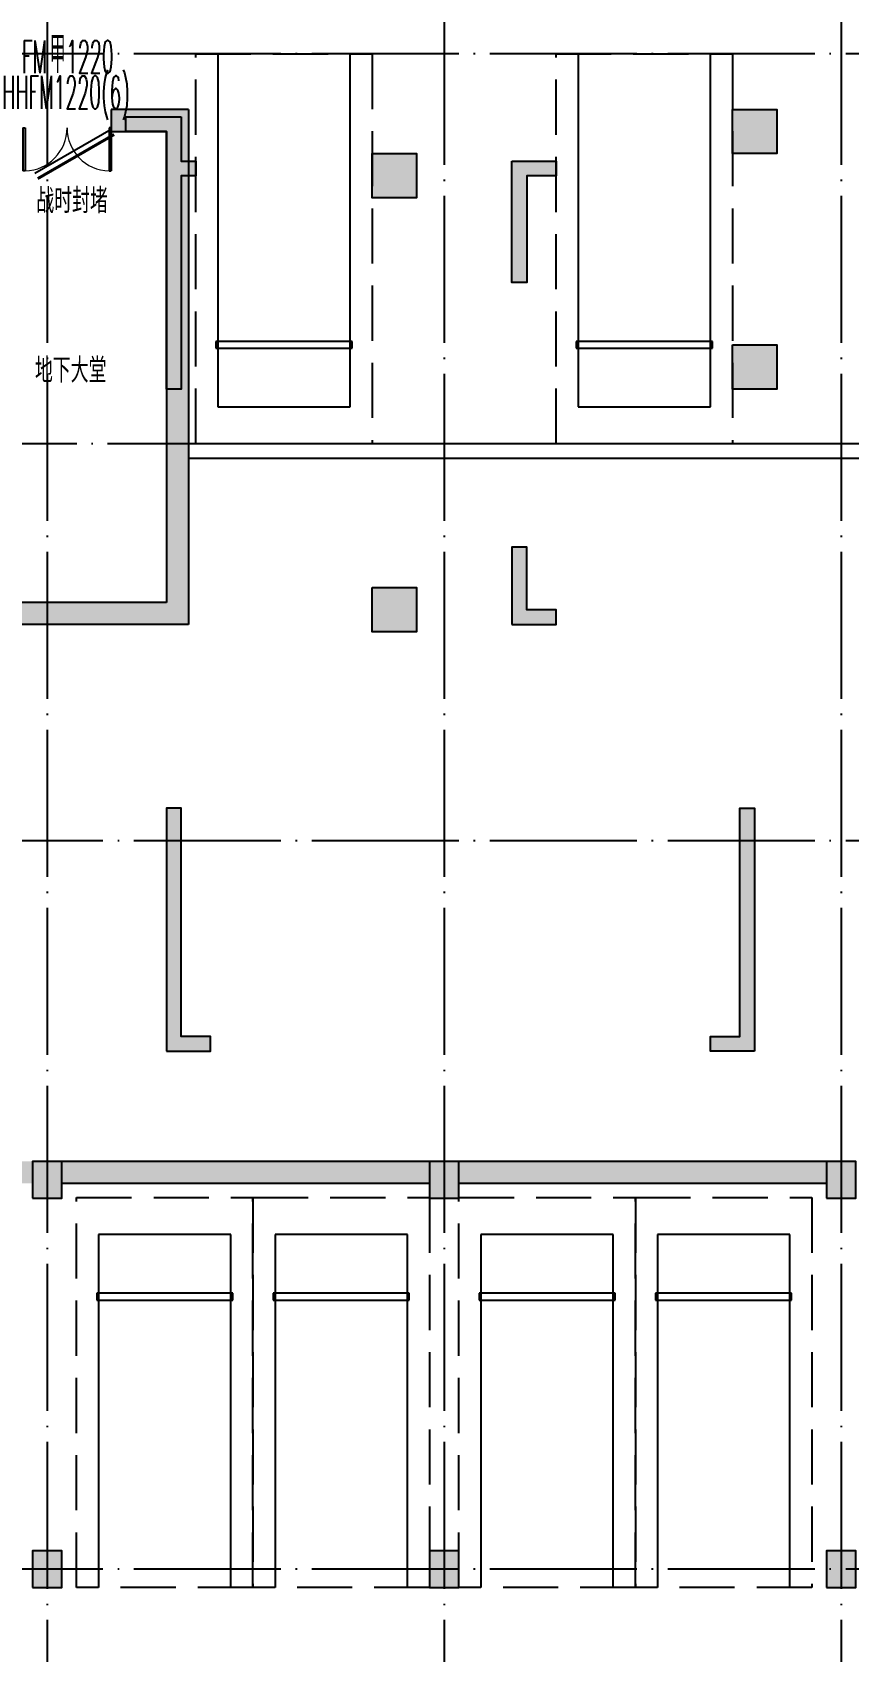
# Model space of a CAD drawing. Header units: millimetres. Extents: x 1337745 to 1642153, y -192803 to 266425.
# Drawn here: x 1427647 to 1438747, y 165077 to 187090 of the extents above; entities that cross this region are included whole.
import ezdxf

# ---------------------------------------------------------------- set-up
doc = ezdxf.new("R2010")
doc.units = ezdxf.units.MM
doc.header["$LTSCALE"] = 1000
doc.header["$MEASUREMENT"] = 0
doc.linetypes.add('__附着_A09-停车位、行车流线模块_TEN24RUY_设计区$0$DASH', pattern=[0.35, 0.25, -0.1])
doc.linetypes.add('DOTE', pattern=[2.4200000000000004, 2, -0.2, 0.02, -0.2])
for name, color, linetype in [('__附着_A09-停车位、行车流线模块_TEN24RUY_设计区$0$STD-PARK', 103, '__附着_A09-停车位、行车流线模块_TEN24RUY_设计区$0$DASH'), ('A-PUB_HATCH', 8, 'Continuous'), ('COLUMN', 2, 'Continuous'), ('DOOR_FIRE', 4, 'Continuous'), ('DOOR_FIRE_TEXT', 7, 'Continuous'), ('DOTE', 16, 'DOTE'), ('PUB_HATCH', 8, 'Continuous'), ('PUB_TEXT', 7, 'Continuous'), ('WALL', 2, 'Continuous'), ('WINDOW', 4, 'Continuous'), ('WINDOW_TEXT', 7, 'Continuous'), ('剪力墙', 6, 'Continuous'), ('砖墙', 30, 'Continuous')]:
    doc.layers.add(name, color=color, linetype=linetype)
doc.styles.add('_TCH_WINDOW', font='SIMPLEX.shx', dxfattribs={"width": 0.6, "height": 3.5, "bigfont": 'GBCBIG.shx'})
doc.styles.get("Standard").update_dxf_attribs({"font": 'GBENOR', "bigfont": 'GBCBIG'})

# ---------------------------------------------------------------- blocks, each defined once
blk = doc.blocks.new('A$C77EF6705')
at = {"layer": 'A-PUB_HATCH'}
h = blk.add_hatch(color=256, dxfattribs=at)
h.dxf.hatch_style = 1
h.paths.add_polyline_path([(25800.00075628189, 11400.22121857246), (26400.00075628189, 11400.22121857246), (26400.00075628189, 10800.22121857246), (25800.00075628189, 10800.22121857246)])
h.paths.add_polyline_path([(25800.00075628189, 14600.22121857241), (26400.00075628189, 14600.22121857241), (26400.00075628189, 14000.22121857241), (25800.00075628189, 14000.22121857241)])
h.paths.add_polyline_path([(20900.00075629214, 8100.221218572697), (21500.00075629214, 8100.221218572697), (21500.00075629214, 7500.221218572697), (20900.00075629214, 7500.221218572697)])
h.paths.add_polyline_path([(20900.00075625489, 14000.22121871647), (21500.00075625489, 14000.22121871647), (21500.00075625489, 13400.22121871647), (20900.00075625489, 13400.22121871647)])
h.paths.add_polyline_path([(15050.00075626606, 12500.22121857206), (15650.00075626606, 12500.22121857206), (15650.00075626606, 11900.22121857206), (15050.00075626606, 11900.22121857206)])
h.paths.add_polyline_path([(15050.00075626606, 14600.22121857136), (15650.00075626606, 14600.22121857136), (15650.00075626606, 14000.22121857136), (15050.00075626606, 14000.22121857136)])
h.paths.add_polyline_path([(26100.00075626513, 1800.221218428807), (25500.00075626513, 1800.221218428807), (25500.00075628748, 2000.221218577819), (25900.0007562642, 2000.2212185713), (25900.0007562642, 5100.2212185713), (26100.00075629028, 5100.221218568273)])
h.paths.add_polyline_path([(22800.00075625814, 7600.221218546852), (23400.00075625814, 7600.221218546852), (23400.00075623533, 7800.221218695864), (23000.00075625908, 7800.221218689345), (23000.00075625861, 8650.221218690043), (22800.00075623207, 8650.2212186869)])
h.paths.add_polyline_path([(18300.0007562642, 14500.22121857241), (18300.0007562642, 13900.22121857241), (18500.0007562642, 13900.22121857241), (18500.0007562642, 13700.22121857246), (18300.00075626653, 13700.22121857246), (18300.00075626653, 10800.22121857246), (18100.0007562656, 10800.22121857246), (18100.0007562656, 14300.22121857241), (17550.00075627211, 14300.22121857229), (17550.00075627165, 14500.22121857229)])
h.paths.add_polyline_path([(15350.00075626606, 7900.221218579623), (14100.00075626606, 7900.221218579623), (14100.00075626606, 6900.221218579623), (14300.00075626606, 6900.221218579623), (14300.00075626606, 7700.221218579623), (15350.00075626606, 7700.221218579623)])
h.paths.add_polyline_path([(14300.00076204445, 2000.212848133291), (14500.00076204445, 2000.212848133291), (14499.99339775555, 1800.205484211619), (14300.0007562805, 1800.205484211619), (14300.0007562805, 0.212846556561999), (13700.00075627444, 0.2128466249560006), (13700.00075629679, 200.2212185786921), (14100.00075626653, 200.2212185721146), (14100.0007562805, 2000.212848133291)])
h.paths.add_polyline_path([(18100.00075628096, 1800.221218428807), (18700.00075628096, 1800.221218428807), (18700.00075625861, 2000.221218577819), (18300.00075628189, 2000.2212185713), (18300.00075628189, 5100.2212185713), (18100.00075625582, 5100.221218568273)])
h.paths.add_polyline_path([(22800.00075625814, 13900.22121871501), (23400.00075628515, 13900.22121871501), (23400.00075626187, 13700.22121856594), (23000.00075625861, 13700.22121857246), (23000.00075625861, 12250.22121857246), (22800.00075623207, 12250.22121857561)])
at = {"layer": '剪力墙'}
for points in [[(25800.00075628189, 14600.22121857241), (26400.00075628189, 14600.22121857241), (26400.00075628189, 14000.22121857241), (25800.00075628189, 14000.22121857241)], [(18300.0007562642, 14500.22121857241), (18300.0007562642, 13900.22121857241), (18500.0007562642, 13900.22121857241), (18500.0007562642, 13700.22121857246), (18300.00075626653, 13700.22121857246), (18300.00075626653, 10800.22121857246), (18100.0007562656, 10800.22121857246), (18100.0007562656, 14300.22121857241), (17550.00075627211, 14300.22121857229), (17550.00075627165, 14500.22121857229)], [(20900.00075625489, 14000.22121871647), (21500.00075625489, 14000.22121871647), (21500.00075625489, 13400.22121871647), (20900.00075625489, 13400.22121871647)], [(22800.00075625814, 13900.22121871501), (23400.00075628515, 13900.22121871501), (23400.00075626187, 13700.22121856594), (23000.00075625861, 13700.22121857246), (23000.00075625861, 12250.22121857246), (22800.00075623207, 12250.22121857561)], [(25800.00075628189, 11400.22121857246), (26400.00075628189, 11400.22121857246), (26400.00075628189, 10800.22121857246), (25800.00075628189, 10800.22121857246)], [(22800.00075625814, 7600.221218546852), (23400.00075625814, 7600.221218546852), (23400.00075623533, 7800.221218695864), (23000.00075625908, 7800.221218689345), (23000.00075625861, 8650.221218690043), (22800.00075623207, 8650.2212186869)], [(20900.00075629214, 8100.221218572697), (21500.00075629214, 8100.221218572697), (21500.00075629214, 7500.221218572697), (20900.00075629214, 7500.221218572697)], [(18100.00075628096, 1800.221218428807), (18700.00075628096, 1800.221218428807), (18700.00075625861, 2000.221218577819), (18300.00075628189, 2000.2212185713), (18300.00075628189, 5100.2212185713), (18100.00075625582, 5100.221218568273)], [(26100.00075626513, 1800.221218428807), (25500.00075626513, 1800.221218428807), (25500.00075628748, 2000.221218577819), (25900.0007562642, 2000.2212185713), (25900.0007562642, 5100.2212185713), (26100.00075629028, 5100.221218568273)]]:
    blk.add_lwpolyline(points, close=True, dxfattribs=at)
blk = doc.blocks.new('__附着_A09-停车位、行车流线模块_TEN24RUY_设计区$0$停车位1')
at = {"layer": '__附着_A09-停车位、行车流线模块_TEN24RUY_设计区$0$STD-PARK', "linetype": '__附着_A09-停车位、行车流线模块_TEN24RUY_设计区$0$DASH', "ltscale": 3}
for p, q in [((-168810.1100814055, -21850.00776348927), (-171210.110081398, -21850.00776348857)), ((-171210.110081398, -21850.00776348857), (-171210.1100812564, -27150.00776348833)), ((-168810.1100812564, -27150.00776348857), (-168810.1100814055, -21850.00776348927)), ((-171210.1100812564, -27150.00776348833), (-168810.1100812564, -27150.00776348857))]:
    blk.add_line(p, q, dxfattribs=at)
at = {"layer": 'Defpoints', "color": 9, "linetype": 'ByBlock', "ltscale": 1200}
for p, q in [((-170910.1100819667, -26650.00776345271), (-170910.1100814055, -21850.00776345504)), ((-169110.1100814055, -21850.007763637), (-169110.1100819666, -26650.00776375062)), ((-170935.4455763783, -25850.00776346016), (-170935.445576365, -25758.00776346109)), ((-170935.445576365, -25758.00776346109), (-169085.1100812956, -25758.00776353374)), ((-169085.1100813014, -25850.00776353327), (-170935.4455763783, -25850.00776346016)), ((-169085.1100812956, -25758.00776353374), (-169085.1100813014, -25850.00776353327)), ((-169110.1100819666, -26650.00776375062), (-170910.1100819667, -26650.00776345271))]:
    blk.add_line(p, q, dxfattribs=at)
blk = doc.blocks.new('_FZH')
blk.add_lwpolyline([(-0.5, -0.5), (0.5, -0.5), (0.5, 0.5), (-0.5, 0.5)], close=True)
at = {"layer": 'PUB_HATCH'}
blk.add_solid([(-0.5, -0.5), (0.5, -0.5), (-0.5, 0.5), (0.5, 0.5)], dxfattribs=at)
blk = doc.blocks.new('$DorLib2D$00000193')
at = {"color": 0}
blk.add_line((-0.4999999999943885, 0.09999999999833165), (0.3660254037900739, 0.5999999999983903), dxfattribs=at)
at = {"color": 0, "const_width": 0.03333333333333333}
blk.add_lwpolyline([(-0.53333333332764, 0.1577350269172744), (0.3326920704568348, 0.6577350269173916)], dxfattribs=at)
blk = doc.blocks.new('$DorLib2D$00000002')
for p, q in [((-0.5, -5.684341886080802e-17), (-0.5000000000000007, 0.4875)), ((-0.4750000000000007, 0.4875), (-0.5000000000000007, 0.4875)), ((-0.475, -2.842170943040401e-17), (-0.4750000000000007, 0.4875)), ((0.475, -2.842170943040401e-17), (0.4750000000000007, 0.4875)), ((0.4750000000000007, 0.4875), (0.5000000000000007, 0.4875)), ((0.5, -5.684341886080802e-17), (0.5000000000000007, 0.4875)), ((-0.5, -5.684341886080802e-17), (-0.475, -2.842170943040401e-17)), ((0.5, -5.684341886080802e-17), (0.475, -2.842170943040401e-17))]:
    blk.add_line(p, q)
at = {"lineweight": 13}
for centre, start, end in [((-0.4875, -4.263256414560601e-17), 0, 88.53071641864632), ((0.4875, -4.263256414560601e-17), 91.4692835813537, 180)]:
    blk.add_arc(centre, 0.4875, start, end, dxfattribs=at)

msp = doc.modelspace()

# ---------------------------------------------------------------- hatches: boundary and pattern name
at = {"layer": 'PUB_HATCH'}
for points in [[(1429769.537614433, 186041.6438259489), (1428719.537642364, 186041.6438259482), (1428719.537642355, 185741.6438260351), (1429469.537614439, 185741.6438260004)], [(1429769.537614433, 186041.6438259489), (1429469.537614439, 185741.6438260004), (1429469.537614322, 181398.5752340386), (1429769.537614321, 181398.575234031)], [(1429769.537614321, 181398.575234031), (1429469.537614322, 181398.5752340386), (1429469.537614254, 179341.4304655673), (1429769.537614244, 179041.4304655546)], [(1429769.537614244, 179041.4304655546), (1429469.537614254, 179341.4304655673), (1423569.537614468, 179341.4304656422), (1423869.537614459, 179041.4304656296)], [(1422647.478085009, 171741.4220893301), (1422647.478085006, 171441.4220907429), (1427647.478085004, 171441.4220906124), (1427647.478085004, 171741.4220906124)], [(1428047.478085004, 171741.4220893313), (1428047.478085004, 171441.4220906018), (1433047.478085006, 171441.422090471), (1433047.478085005, 171741.4220904711)], [(1433447.478085004, 171741.4220893313), (1433447.478085004, 171441.4220904607), (1438447.478085006, 171441.42209033), (1438447.478084892, 171741.4220903299)]]:
    msp.add_hatch(color=256, dxfattribs=at).paths.add_polyline_path(points)

# ---------------------------------------------------------------- linework, layer by layer
at = {"layer": 'DOTE'}
for p, q in [((1427847.478085, 199388.6332973251, 9.253652610991433e-09), (1427847.478085002, 86979.37410554511, 9.253652610991433e-09)), ((1433247.478085001, 199388.6332973251, 9.253652610991433e-09), (1433247.478085002, 86979.37410554494, 9.253652610991433e-09)), ((1438647.478085001, 199388.6332973251, 9.253652610991433e-09), (1438647.478085001, 86979.37410554511, 9.253652610991433e-09)), ((1481847.478085001, 186798.5645596616), (1369802.561358489, 186798.5645596614)), ((1549250.523893757, 181498.5645596617), (1369802.561358488, 181498.5645596616)), ((1481847.478085, 176098.5645596617), (1369802.561358489, 176098.5645596616)), ((1481847.478085, 166198.5645596616), (1369802.561358489, 166198.5645596613))]:
    msp.add_line(p, q, dxfattribs=at)
at = {"layer": 'WALL'}
for p, q in [((1429769.537614433, 186041.6438259489, 4.740526562506619e-08), (1428719.537642364, 186041.6438259482, 4.740526562506619e-08)), ((1428719.537642364, 186041.6438259482, 4.740526562506619e-08), (1428719.537642355, 185741.6438260351, 4.740526562506619e-08)), ((1429769.537614433, 186041.6438259489, 4.740526562506619e-08), (1429769.537614321, 181398.575234031, 4.740526562506619e-08)), ((1428719.537642355, 185741.6438260351, 4.740526562506619e-08), (1429469.537614439, 185741.6438260004, 4.740526562506619e-08)), ((1429469.537614439, 185741.6438260004, 4.740526562506619e-08), (1429469.537614322, 181398.5752340386, 4.740526562506619e-08)), ((1429469.537614322, 181398.5752340386, 4.740526562506619e-08), (1429469.537614254, 179341.4304655673, 4.740526562506619e-08)), ((1429769.537614321, 181398.575234031, 4.740526562506619e-08), (1429769.537614244, 179041.4304655546, 4.740526562506619e-08)), ((1429469.537614254, 179341.4304655673, 4.740526562506619e-08), (1423569.537614468, 179341.4304656422, 4.740526562506619e-08)), ((1429769.537614244, 179041.4304655546, 4.740526562506619e-08), (1423869.537614459, 179041.4304656296, 4.740526562506619e-08)), ((1433047.478085003, 171741.4220904729, 4.740526562506619e-08), (1428047.47808508, 171741.4220905884, 4.740526562506619e-08)), ((1438447.47808518, 171741.4220903366, 4.740526562506619e-08), (1433447.47808503, 171741.4220904501, 4.740526562506619e-08)), ((1433047.478085004, 171441.4220904505, 4.740526562506619e-08), (1428047.47808508, 171441.4220906096, 4.740526562506619e-08)), ((1438447.47808518, 171441.4220903366, 4.740526562506619e-08), (1433447.47808503, 171441.4220904724, 4.740526562506619e-08))]:
    msp.add_line(p, q, dxfattribs=at)
at = {"layer": '砖墙', "linetype": 'ByBlock'}
for p, q in [((1441570.116472387, 181497.9591539772, 4.740526562506619e-08), (1429769.537614315, 181498.5675013156, 4.740526562506619e-08)), ((1441570.106161921, 181297.9591542429, 4.740526562506619e-08), (1429769.53761431, 181298.5675010575, 4.740526562506619e-08))]:
    msp.add_line(p, q, dxfattribs=at)

# ---------------------------------------------------------------- block references
at = {"layer": '__附着_A09-停车位、行车流线模块_TEN24RUY_设计区$0$STD-PARK', "linetype": 'ByBlock', "xscale": -1}
for p, rotation in [((1261059.427294599, 208648.1478201917, -8.802063052514976e-06), 6.006626396271031e-07), ((1265959.427294621, 208648.1478202613, -8.802063052514976e-06), 6.006626396271031e-07), ((1599457.588392798, 144098.5585204816, 8.9006028410026e-06), 180.0000005940605), ((1601857.588392794, 144098.5585452041, 8.9006028410026e-06), 180.0000005940605), ((1604657.588392618, 144098.558570075, 8.903315282202946e-06), 180.0000005940605), ((1607057.588392615, 144098.5585947973, 8.903315282202946e-06), 180.0000005940605)]:
    msp.add_blockref('__附着_A09-停车位、行车流线模块_TEN24RUY_设计区$0$停车位1', p, dxfattribs=dict(at, rotation=rotation))
at = {"layer": 'COLUMN'}
for p, xscale, yscale, zscale in [((1427847.478085005, 171491.4220893314, -3.815161302708182e-08), 399.9999999997264, 499.9999999999353, 499.9999999999352), ((1433247.478085004, 171491.4220893312, -3.815161302708182e-08), 399.9999999979498, 499.9999999998774, 499.9999999998773), ((1438647.478085005, 171491.4220893313, -3.815161302708182e-08), 400.0000000021512, 500.0000000007144, 500.0000000007144), ((1427847.478085001, 166198.5645596611, -3.815161302708182e-08), 399.9999999995496, 499.9999999990993, 499.9999999990993), ((1433247.478085002, 166198.5645596604, -3.815161302708182e-08), 399.9999999993248, 500.0000000000345, 500.0000000000344), ((1438647.478085002, 166198.5645596611, -3.815161302708182e-08), 400.0000000062566, 499.9999999996646, 499.9999999996646)]:
    msp.add_blockref('_FZH', p, dxfattribs=dict(at, xscale=xscale, yscale=yscale, zscale=zscale))
at = {"layer": 'DOOR_FIRE', "xscale": 1200, "yscale": 1200, "zscale": 100, "rotation": 179.9999999984994}
msp.add_blockref('$DorLib2D$00000002', (1428119.537642292, 185791.6438260152, 4.740526562506619e-08), dxfattribs=at)
at = {"layer": 'WINDOW'}
ref = msp.add_blockref('$DorLib2D$00000193', (1428119.537642295, 185891.6438260045, 4.740526562506619e-08), dxfattribs=dict(at, xscale=1200, yscale=1200, zscale=1200, rotation=179.9999999984101))
ref.add_attrib('A', 'HHFM1220(6)', (1427237.586030465, 186051.3079697241, 4.740526562506619e-08), dxfattribs={"layer": 'WINDOW_TEXT', "height": 446.25, "style": '_TCH_WINDOW', "width": 0.4235294117647059})
at = {"layer": '剪力墙'}
msp.add_blockref('A$C77EF6705', (1411369.536858127, 171441.4226074638, 4.740526562506619e-08), dxfattribs=at)

# ---------------------------------------------------------------- texts
at = {"layer": 'DOOR_FIRE_TEXT', "style": '_TCH_WINDOW'}
for s, height, width, p in [('FM', 446.25, 0.4235294117647059, (1427504.952535917, 186536.0645596776, 4.740526562506619e-08)), ('甲', 506.3829787234043, 0.6, (1427882.952535917, 186536.0645596677, 4.740526562506619e-08)), ('1220', 446.25, 0.4235294117647059, (1428104.122748683, 186536.064559662, 4.740526562506619e-08))]:
    msp.add_text(s, height=height, dxfattribs=dict(at, width=width)).set_placement(p)
at = {"layer": 'PUB_TEXT'}
for s, p in [('战时封堵', (1427700.725283686, 184632.1171047536, 4.740526562506619e-08)), ('地下大堂', (1427682.645216297, 182327.5952977434, 4.740526562506619e-08))]:
    msp.add_text(s, height=337.5886524822693, dxfattribs=at).set_placement(p)

doc.saveas('drawing.dxf')
